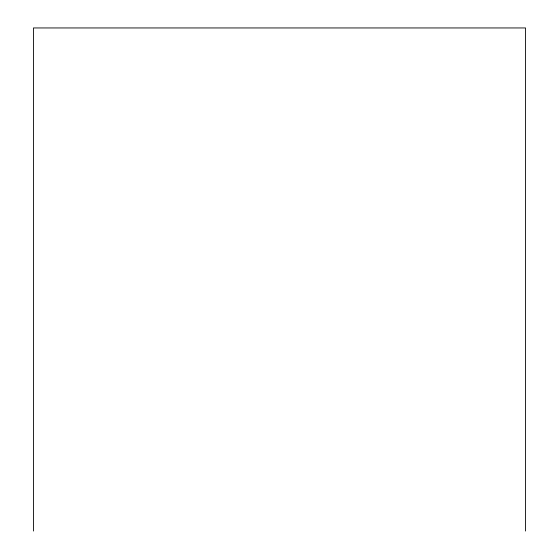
<?xml version="1.0" encoding="UTF-8"?>
<svg xmlns="http://www.w3.org/2000/svg" width="559" height="559" viewBox="0 0 559 559"><rect width="100%" height="100%" fill="white"/><g stroke="black" fill="none" stroke-linecap="round" stroke-linejoin="round"><path stroke-width="0.84" d="M525.544 531.05L525.544 27.95L33.456 27.95L33.456 531.05"/></g></svg>
